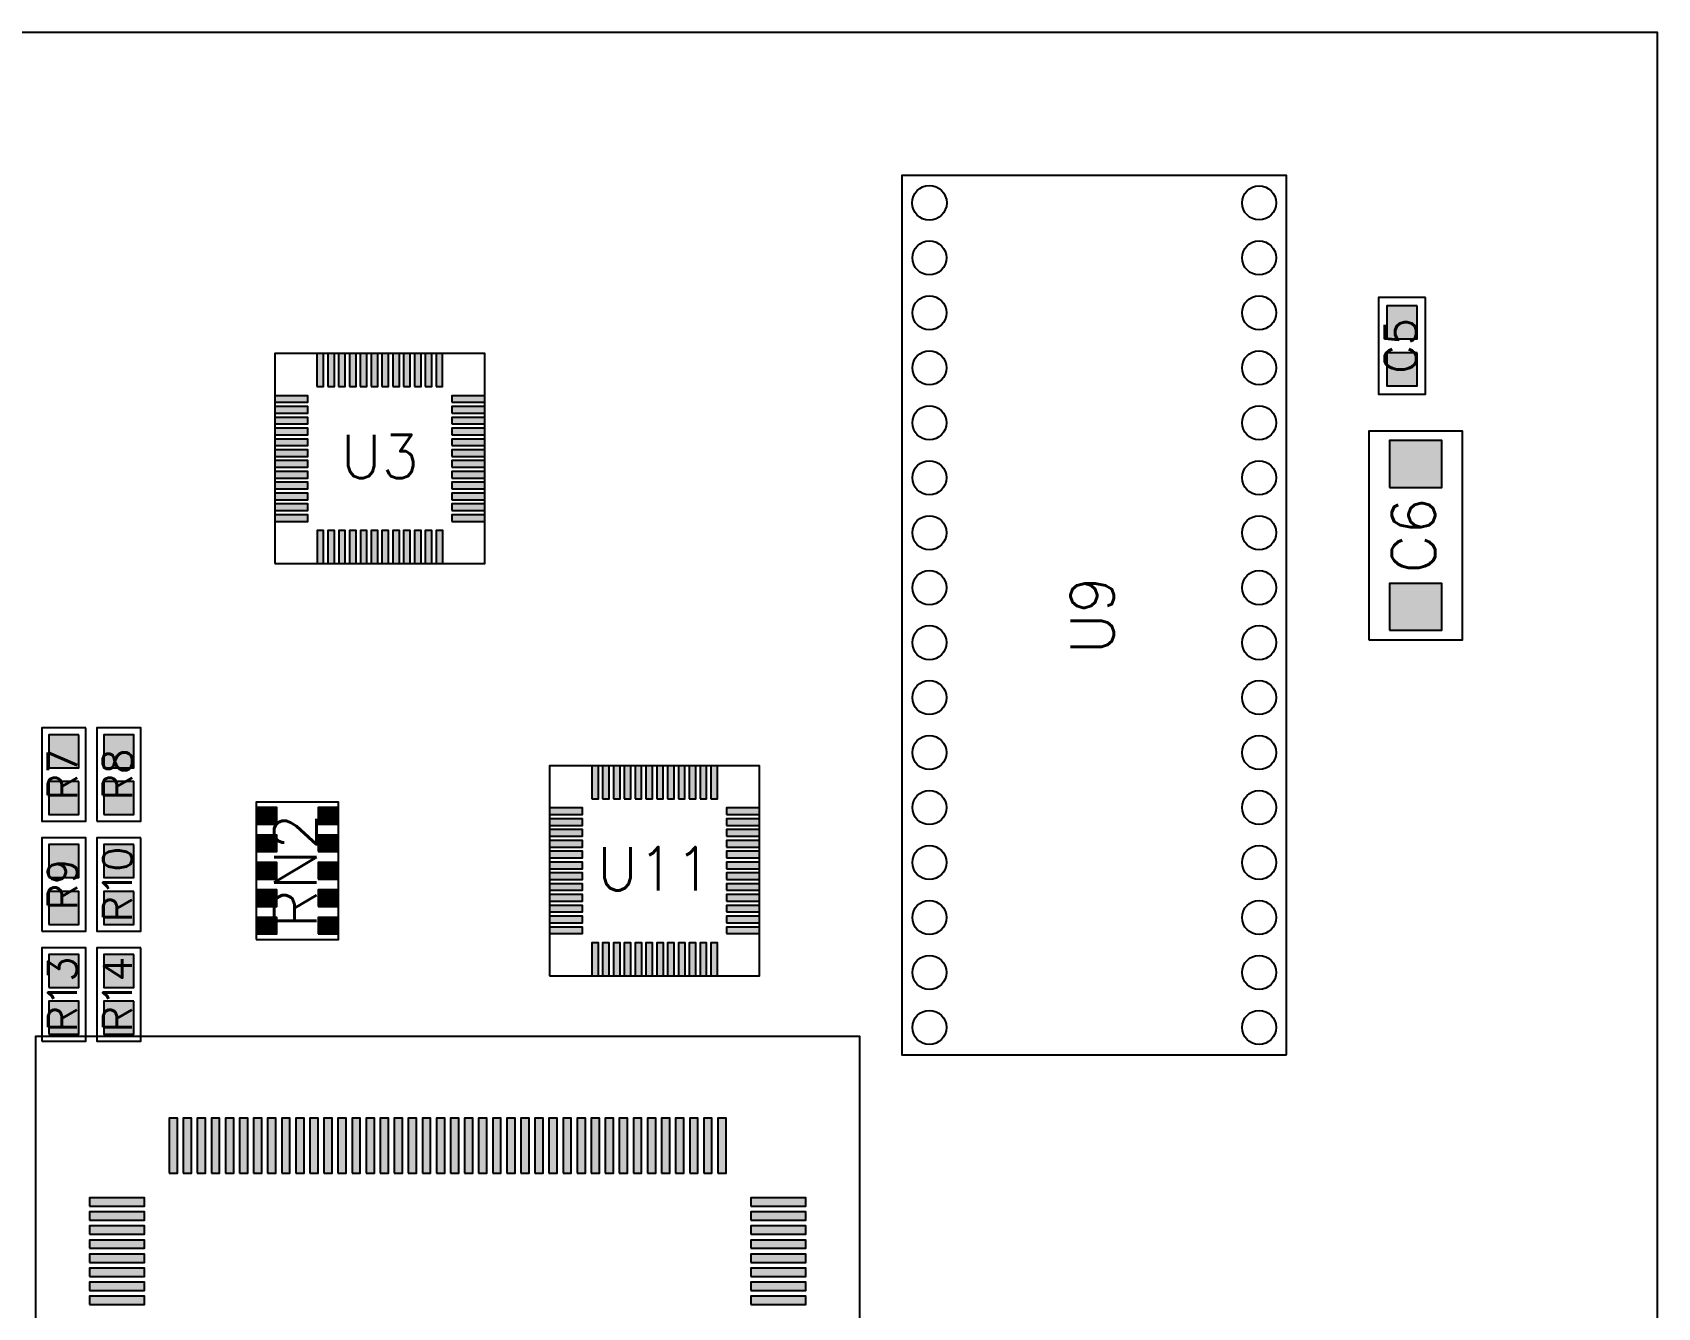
# Model space of a CAD drawing. Header units: millimetres. Extents: x 0 to 245, y 0 to 220.
# Drawn here: x 170 to 245.1, y 160.8 to 219.7 of the extents above; entities that cross this region are included whole.
import ezdxf

# ---------------------------------------------------------------- set-up
doc = ezdxf.new("R2010")
doc.units = ezdxf.units.MM
for name, color, linetype in [('Board', 255, 'Continuous'), ('PcbOutLine', 255, 'Continuous'), ('T_SMDOutline_InBom', 5, 'Continuous'), ('T_SMDText_InBom', 8, 'Continuous'), ('T_THTOutline_InBom', 22, 'Continuous'), ('T_THTText_InBom', 22, 'Continuous'), ('Top-InBomParts-SMD-0', 10, 'Continuous'), ('Top-InBomParts-THT-0', 22, 'Continuous'), ('Top-InBomParts-THT-all', 22, 'Continuous'), ('Top-InBomSMDPins-all', 5, 'Continuous'), ('Top-InBomSMDPinsPad-all', 5, 'Continuous')]:
    doc.layers.add(name, color=color, linetype=linetype)
doc.styles.get("Standard").update_dxf_attribs({"font": 'txt', "bigfont": 'gbcbig.shx'})

msp = doc.modelspace()

# ---------------------------------------------------------------- hatches: boundary and pattern name
at = {"layer": 'Top-InBomSMDPinsPad-all'}
for points in [[(233.9975, 207.0732), (232.6005, 207.0732), (232.6005, 205.5492), (233.9975, 205.5492), (233.9975, 207.0732)], [(183.1495, 203.3521), (183.4543, 203.3521), (183.4543, 204.8761), (183.1495, 204.8761), (183.1495, 203.3521)], [(183.6499, 203.3521), (183.9547, 203.3521), (183.9547, 204.8761), (183.6499, 204.8761), (183.6499, 203.3521)], [(184.1503, 203.3521), (184.4551, 203.3521), (184.4551, 204.8761), (184.1503, 204.8761), (184.1503, 203.3521)], [(184.6506, 203.3521), (184.9554, 203.3521), (184.9554, 204.8761), (184.6506, 204.8761), (184.6506, 203.3521)], [(185.151, 203.3521), (185.4558, 203.3521), (185.4558, 204.8761), (185.151, 204.8761), (185.151, 203.3521)], [(185.6514, 203.3521), (185.9562, 203.3521), (185.9562, 204.8761), (185.6514, 204.8761), (185.6514, 203.3521)], [(186.1513, 203.3521), (186.4561, 203.3521), (186.4561, 204.8761), (186.1513, 204.8761), (186.1513, 203.3521)], [(186.6516, 203.3521), (186.9564, 203.3521), (186.9564, 204.8761), (186.6516, 204.8761), (186.6516, 203.3521)], [(187.152, 203.3521), (187.4568, 203.3521), (187.4568, 204.8761), (187.152, 204.8761), (187.152, 203.3521)], [(187.6524, 203.3521), (187.9572, 203.3521), (187.9572, 204.8761), (187.6524, 204.8761), (187.6524, 203.3521)], [(188.1528, 203.3521), (188.4576, 203.3521), (188.4576, 204.8761), (188.1528, 204.8761), (188.1528, 203.3521)], [(188.6532, 203.3521), (188.958, 203.3521), (188.958, 204.8761), (188.6532, 204.8761), (188.6532, 203.3521)], [(233.9975, 204.9145), (232.6005, 204.9145), (232.6005, 203.3905), (233.9975, 203.3905), (233.9975, 204.9145)], [(181.2039, 202.6232), (182.7279, 202.6232), (182.7279, 202.928), (181.2039, 202.928), (181.2039, 202.6232)], [(189.3821, 202.6232), (190.9061, 202.6232), (190.9061, 202.928), (189.3821, 202.928), (189.3821, 202.6232)], [(181.2039, 202.1228), (182.7279, 202.1228), (182.7279, 202.4276), (181.2039, 202.4276), (181.2039, 202.1228)], [(189.3821, 202.1228), (190.9061, 202.1228), (190.9061, 202.4276), (189.3821, 202.4276), (189.3821, 202.1228)], [(181.2039, 201.6224), (182.7279, 201.6224), (182.7279, 201.9272), (181.2039, 201.9272), (181.2039, 201.6224)], [(181.2039, 201.122), (182.7279, 201.122), (182.7279, 201.4268), (181.2039, 201.4268), (181.2039, 201.122)], [(189.3821, 201.6224), (190.9061, 201.6224), (190.9061, 201.9272), (189.3821, 201.9272), (189.3821, 201.6224)], [(189.3821, 201.122), (190.9061, 201.122), (190.9061, 201.4268), (189.3821, 201.4268), (189.3821, 201.122)], [(181.2039, 200.6216), (182.7279, 200.6216), (182.7279, 200.9264), (181.2039, 200.9264), (181.2039, 200.6216)], [(189.3821, 200.6216), (190.9061, 200.6216), (190.9061, 200.9264), (189.3821, 200.9264), (189.3821, 200.6216)], [(232.7275, 198.6912), (235.1405, 198.6912), (235.1405, 200.8502), (232.7275, 200.8502), (232.7275, 198.6912)], [(181.2039, 200.1213), (182.7279, 200.1213), (182.7279, 200.4261), (181.2039, 200.4261), (181.2039, 200.1213)], [(181.2039, 199.6214), (182.7279, 199.6214), (182.7279, 199.9262), (181.2039, 199.9262), (181.2039, 199.6214)], [(189.3821, 200.1213), (190.9061, 200.1213), (190.9061, 200.4261), (189.3821, 200.4261), (189.3821, 200.1213)], [(189.3821, 199.6214), (190.9061, 199.6214), (190.9061, 199.9262), (189.3821, 199.9262), (189.3821, 199.6214)], [(181.2039, 199.121), (182.7279, 199.121), (182.7279, 199.4258), (181.2039, 199.4258), (181.2039, 199.121)], [(189.3821, 199.121), (190.9061, 199.121), (190.9061, 199.4258), (189.3821, 199.4258), (189.3821, 199.121)], [(181.2039, 198.6206), (182.7279, 198.6206), (182.7279, 198.9254), (181.2039, 198.9254), (181.2039, 198.6206)], [(181.2039, 198.1203), (182.7279, 198.1203), (182.7279, 198.4251), (181.2039, 198.4251), (181.2039, 198.1203)], [(189.3821, 198.6206), (190.9061, 198.6206), (190.9061, 198.9254), (189.3821, 198.9254), (189.3821, 198.6206)], [(189.3821, 198.1203), (190.9061, 198.1203), (190.9061, 198.4251), (189.3821, 198.4251), (189.3821, 198.1203)], [(181.2039, 197.6199), (182.7279, 197.6199), (182.7279, 197.9247), (181.2039, 197.9247), (181.2039, 197.6199)], [(189.3821, 197.6199), (190.9061, 197.6199), (190.9061, 197.9247), (189.3821, 197.9247), (189.3821, 197.6199)], [(181.2039, 197.1195), (182.7279, 197.1195), (182.7279, 197.4243), (181.2039, 197.4243), (181.2039, 197.1195)], [(189.3821, 197.1195), (190.9061, 197.1195), (190.9061, 197.4243), (189.3821, 197.4243), (189.3821, 197.1195)], [(183.152, 195.1739), (183.4568, 195.1739), (183.4568, 196.6979), (183.152, 196.6979), (183.152, 195.1739)], [(183.6524, 195.1739), (183.9572, 195.1739), (183.9572, 196.6979), (183.6524, 196.6979), (183.6524, 195.1739)], [(184.1528, 195.1739), (184.4576, 195.1739), (184.4576, 196.6979), (184.1528, 196.6979), (184.1528, 195.1739)], [(184.6532, 195.1739), (184.958, 195.1739), (184.958, 196.6979), (184.6532, 196.6979), (184.6532, 195.1739)], [(185.1536, 195.1739), (185.4584, 195.1739), (185.4584, 196.6979), (185.1536, 196.6979), (185.1536, 195.1739)], [(185.6539, 195.1739), (185.9587, 195.1739), (185.9587, 196.6979), (185.6539, 196.6979), (185.6539, 195.1739)], [(186.1538, 195.1739), (186.4586, 195.1739), (186.4586, 196.6979), (186.1538, 196.6979), (186.1538, 195.1739)], [(186.6542, 195.1739), (186.959, 195.1739), (186.959, 196.6979), (186.6542, 196.6979), (186.6542, 195.1739)], [(187.1546, 195.1739), (187.4594, 195.1739), (187.4594, 196.6979), (187.1546, 196.6979), (187.1546, 195.1739)], [(187.6549, 195.1739), (187.9597, 195.1739), (187.9597, 196.6979), (187.6549, 196.6979), (187.6549, 195.1739)], [(188.1553, 195.1739), (188.4601, 195.1739), (188.4601, 196.6979), (188.1553, 196.6979), (188.1553, 195.1739)], [(188.6557, 195.1739), (188.9605, 195.1739), (188.9605, 196.6979), (188.6557, 196.6979), (188.6557, 195.1739)], [(232.7275, 192.0875), (235.1405, 192.0875), (235.1405, 194.2465), (232.7275, 194.2465), (232.7275, 192.0875)], [(172.1485, 187.2612), (170.7515, 187.2612), (170.7515, 185.7372), (172.1485, 185.7372), (172.1485, 187.2612)], [(173.2915, 185.7372), (174.6885, 185.7372), (174.6885, 187.2612), (173.2915, 187.2612), (173.2915, 185.7372)], [(195.8495, 184.3021), (196.1543, 184.3021), (196.1543, 185.8261), (195.8495, 185.8261), (195.8495, 184.3021)], [(196.3499, 184.3021), (196.6547, 184.3021), (196.6547, 185.8261), (196.3499, 185.8261), (196.3499, 184.3021)], [(196.8503, 184.3021), (197.1551, 184.3021), (197.1551, 185.8261), (196.8503, 185.8261), (196.8503, 184.3021)], [(197.3506, 184.3021), (197.6554, 184.3021), (197.6554, 185.8261), (197.3506, 185.8261), (197.3506, 184.3021)], [(197.851, 184.3021), (198.1558, 184.3021), (198.1558, 185.8261), (197.851, 185.8261), (197.851, 184.3021)], [(198.3514, 184.3021), (198.6562, 184.3021), (198.6562, 185.8261), (198.3514, 185.8261), (198.3514, 184.3021)], [(198.8513, 184.3021), (199.1561, 184.3021), (199.1561, 185.8261), (198.8513, 185.8261), (198.8513, 184.3021)], [(199.3516, 184.3021), (199.6564, 184.3021), (199.6564, 185.8261), (199.3516, 185.8261), (199.3516, 184.3021)], [(199.852, 184.3021), (200.1568, 184.3021), (200.1568, 185.8261), (199.852, 185.8261), (199.852, 184.3021)], [(200.3524, 184.3021), (200.6572, 184.3021), (200.6572, 185.8261), (200.3524, 185.8261), (200.3524, 184.3021)], [(200.8528, 184.3021), (201.1576, 184.3021), (201.1576, 185.8261), (200.8528, 185.8261), (200.8528, 184.3021)], [(201.3532, 184.3021), (201.658, 184.3021), (201.658, 185.8261), (201.3532, 185.8261), (201.3532, 184.3021)], [(172.1485, 185.1025), (170.7515, 185.1025), (170.7515, 183.5785), (172.1485, 183.5785), (172.1485, 185.1025)], [(173.2915, 183.5785), (174.6885, 183.5785), (174.6885, 185.1025), (173.2915, 185.1025), (173.2915, 183.5785)], [(180.4038, 183.1337), (181.2928, 183.1337), (181.2928, 183.8957), (180.4038, 183.8957), (180.4038, 183.1337)], [(183.1972, 183.1337), (184.0862, 183.1337), (184.0862, 183.8957), (183.1972, 183.8957), (183.1972, 183.1337)], [(193.9039, 183.5732), (195.4279, 183.5732), (195.4279, 183.878), (193.9039, 183.878), (193.9039, 183.5732)], [(193.9039, 183.0728), (195.4279, 183.0728), (195.4279, 183.3776), (193.9039, 183.3776), (193.9039, 183.0728)], [(202.0821, 183.5732), (203.6061, 183.5732), (203.6061, 183.878), (202.0821, 183.878), (202.0821, 183.5732)], [(202.0821, 183.0728), (203.6061, 183.0728), (203.6061, 183.3776), (202.0821, 183.3776), (202.0821, 183.0728)], [(180.4038, 181.8637), (181.2928, 181.8637), (181.2928, 182.6257), (180.4038, 182.6257), (180.4038, 181.8637)], [(183.1972, 181.8637), (184.0862, 181.8637), (184.0862, 182.6257), (183.1972, 182.6257), (183.1972, 181.8637)], [(193.9039, 182.5724), (195.4279, 182.5724), (195.4279, 182.8772), (193.9039, 182.8772), (193.9039, 182.5724)], [(202.0821, 182.5724), (203.6061, 182.5724), (203.6061, 182.8772), (202.0821, 182.8772), (202.0821, 182.5724)], [(170.7515, 180.6572), (172.1485, 180.6572), (172.1485, 182.1812), (170.7515, 182.1812), (170.7515, 180.6572)], [(174.6885, 182.1812), (173.2915, 182.1812), (173.2915, 180.6572), (174.6885, 180.6572), (174.6885, 182.1812)], [(193.9039, 182.072), (195.4279, 182.072), (195.4279, 182.3768), (193.9039, 182.3768), (193.9039, 182.072)], [(193.9039, 181.5716), (195.4279, 181.5716), (195.4279, 181.8764), (193.9039, 181.8764), (193.9039, 181.5716)], [(202.0821, 182.072), (203.6061, 182.072), (203.6061, 182.3768), (202.0821, 182.3768), (202.0821, 182.072)], [(202.0821, 181.5716), (203.6061, 181.5716), (203.6061, 181.8764), (202.0821, 181.8764), (202.0821, 181.5716)], [(180.4038, 180.594), (181.2928, 180.594), (181.2928, 181.3557), (180.4038, 181.3557), (180.4038, 180.594)], [(183.1972, 180.594), (184.0862, 180.594), (184.0862, 181.3557), (183.1972, 181.3557), (183.1972, 180.594)], [(193.9039, 181.0713), (195.4279, 181.0713), (195.4279, 181.3761), (193.9039, 181.3761), (193.9039, 181.0713)], [(202.0821, 181.0713), (203.6061, 181.0713), (203.6061, 181.3761), (202.0821, 181.3761), (202.0821, 181.0713)], [(193.9039, 180.5714), (195.4279, 180.5714), (195.4279, 180.8762), (193.9039, 180.8762), (193.9039, 180.5714)], [(193.9039, 180.071), (195.4279, 180.071), (195.4279, 180.3758), (193.9039, 180.3758), (193.9039, 180.071)], [(202.0821, 180.5714), (203.6061, 180.5714), (203.6061, 180.8762), (202.0821, 180.8762), (202.0821, 180.5714)], [(202.0821, 180.071), (203.6061, 180.071), (203.6061, 180.3758), (202.0821, 180.3758), (202.0821, 180.071)], [(170.7515, 178.4985), (172.1485, 178.4985), (172.1485, 180.0225), (170.7515, 180.0225), (170.7515, 178.4985)], [(174.6885, 180.0225), (173.2915, 180.0225), (173.2915, 178.4985), (174.6885, 178.4985), (174.6885, 180.0225)], [(180.4038, 179.3243), (181.2928, 179.3243), (181.2928, 180.0863), (180.4038, 180.0863), (180.4038, 179.3243)], [(183.1972, 179.3243), (184.0862, 179.3243), (184.0862, 180.0863), (183.1972, 180.0863), (183.1972, 179.3243)], [(193.9039, 179.5706), (195.4279, 179.5706), (195.4279, 179.8754), (193.9039, 179.8754), (193.9039, 179.5706)], [(202.0821, 179.5706), (203.6061, 179.5706), (203.6061, 179.8754), (202.0821, 179.8754), (202.0821, 179.5706)], [(180.4038, 178.0543), (181.2928, 178.0543), (181.2928, 178.8163), (180.4038, 178.8163), (180.4038, 178.0543)], [(183.1972, 178.0543), (184.0862, 178.0543), (184.0862, 178.8163), (183.1972, 178.8163), (183.1972, 178.0543)], [(193.9039, 179.0703), (195.4279, 179.0703), (195.4279, 179.3751), (193.9039, 179.3751), (193.9039, 179.0703)], [(193.9039, 178.5699), (195.4279, 178.5699), (195.4279, 178.8747), (193.9039, 178.8747), (193.9039, 178.5699)], [(202.0821, 179.0703), (203.6061, 179.0703), (203.6061, 179.3751), (202.0821, 179.3751), (202.0821, 179.0703)], [(202.0821, 178.5699), (203.6061, 178.5699), (203.6061, 178.8747), (202.0821, 178.8747), (202.0821, 178.5699)], [(193.9039, 178.0695), (195.4279, 178.0695), (195.4279, 178.3743), (193.9039, 178.3743), (193.9039, 178.0695)], [(202.0821, 178.0695), (203.6061, 178.0695), (203.6061, 178.3743), (202.0821, 178.3743), (202.0821, 178.0695)], [(195.852, 176.1239), (196.1568, 176.1239), (196.1568, 177.6479), (195.852, 177.6479), (195.852, 176.1239)], [(196.3524, 176.1239), (196.6572, 176.1239), (196.6572, 177.6479), (196.3524, 177.6479), (196.3524, 176.1239)], [(196.8528, 176.1239), (197.1576, 176.1239), (197.1576, 177.6479), (196.8528, 177.6479), (196.8528, 176.1239)], [(197.3532, 176.1239), (197.658, 176.1239), (197.658, 177.6479), (197.3532, 177.6479), (197.3532, 176.1239)], [(197.8536, 176.1239), (198.1584, 176.1239), (198.1584, 177.6479), (197.8536, 177.6479), (197.8536, 176.1239)], [(198.3539, 176.1239), (198.6587, 176.1239), (198.6587, 177.6479), (198.3539, 177.6479), (198.3539, 176.1239)], [(198.8538, 176.1239), (199.1586, 176.1239), (199.1586, 177.6479), (198.8538, 177.6479), (198.8538, 176.1239)], [(199.3542, 176.1239), (199.659, 176.1239), (199.659, 177.6479), (199.3542, 177.6479), (199.3542, 176.1239)], [(199.8546, 176.1239), (200.1594, 176.1239), (200.1594, 177.6479), (199.8546, 177.6479), (199.8546, 176.1239)], [(200.3549, 176.1239), (200.6597, 176.1239), (200.6597, 177.6479), (200.3549, 177.6479), (200.3549, 176.1239)], [(200.8553, 176.1239), (201.1601, 176.1239), (201.1601, 177.6479), (200.8553, 177.6479), (200.8553, 176.1239)], [(201.3557, 176.1239), (201.6605, 176.1239), (201.6605, 177.6479), (201.3557, 177.6479), (201.3557, 176.1239)], [(170.7515, 175.5772), (172.1485, 175.5772), (172.1485, 177.1012), (170.7515, 177.1012), (170.7515, 175.5772)], [(174.6885, 177.1012), (173.2915, 177.1012), (173.2915, 175.5772), (174.6885, 175.5772), (174.6885, 177.1012)], [(170.7515, 173.4185), (172.1485, 173.4185), (172.1485, 174.9425), (170.7515, 174.9425), (170.7515, 173.4185)], [(174.6885, 174.9425), (173.2915, 174.9425), (173.2915, 173.4185), (174.6885, 173.4185), (174.6885, 174.9425)], [(176.3169, 167.0022), (176.6979, 167.0022), (176.6979, 169.5422), (176.3169, 169.5422), (176.3169, 167.0022)], [(176.9671, 167.0022), (177.3481, 167.0022), (177.3481, 169.5422), (176.9671, 169.5422), (176.9671, 167.0022)], [(177.6174, 167.0022), (177.9984, 167.0022), (177.9984, 169.5422), (177.6174, 169.5422), (177.6174, 167.0022)], [(178.2676, 167.0022), (178.6486, 167.0022), (178.6486, 169.5422), (178.2676, 169.5422), (178.2676, 167.0022)], [(178.9179, 167.0022), (179.2989, 167.0022), (179.2989, 169.5422), (178.9179, 169.5422), (178.9179, 167.0022)], [(179.5681, 167.0022), (179.9491, 167.0022), (179.9491, 169.5422), (179.5681, 169.5422), (179.5681, 167.0022)], [(180.2183, 167.0022), (180.5993, 167.0022), (180.5993, 169.5422), (180.2183, 169.5422), (180.2183, 167.0022)], [(180.8686, 167.0022), (181.2496, 167.0022), (181.2496, 169.5422), (180.8686, 169.5422), (180.8686, 167.0022)], [(181.5188, 167.0022), (181.8998, 167.0022), (181.8998, 169.5422), (181.5188, 169.5422), (181.5188, 167.0022)], [(182.1691, 167.0022), (182.5501, 167.0022), (182.5501, 169.5422), (182.1691, 169.5422), (182.1691, 167.0022)], [(182.8193, 167.0022), (183.2003, 167.0022), (183.2003, 169.5422), (182.8193, 169.5422), (182.8193, 167.0022)], [(183.4695, 167.0022), (183.8505, 167.0022), (183.8505, 169.5422), (183.4695, 169.5422), (183.4695, 167.0022)], [(184.1198, 167.0022), (184.5008, 167.0022), (184.5008, 169.5422), (184.1198, 169.5422), (184.1198, 167.0022)], [(184.77, 167.0022), (185.151, 167.0022), (185.151, 169.5422), (184.77, 169.5422), (184.77, 167.0022)], [(185.4203, 167.0022), (185.8013, 167.0022), (185.8013, 169.5422), (185.4203, 169.5422), (185.4203, 167.0022)], [(186.0705, 167.0022), (186.4515, 167.0022), (186.4515, 169.5422), (186.0705, 169.5422), (186.0705, 167.0022)], [(186.7207, 167.0022), (187.1017, 167.0022), (187.1017, 169.5422), (186.7207, 169.5422), (186.7207, 167.0022)], [(187.371, 167.0022), (187.752, 167.0022), (187.752, 169.5422), (187.371, 169.5422), (187.371, 167.0022)], [(188.0212, 167.0022), (188.4022, 167.0022), (188.4022, 169.5422), (188.0212, 169.5422), (188.0212, 167.0022)], [(188.6715, 167.0022), (189.0525, 167.0022), (189.0525, 169.5422), (188.6715, 169.5422), (188.6715, 167.0022)], [(189.3212, 167.0022), (189.7022, 167.0022), (189.7022, 169.5422), (189.3212, 169.5422), (189.3212, 167.0022)], [(189.9714, 167.0022), (190.3524, 167.0022), (190.3524, 169.5422), (189.9714, 169.5422), (189.9714, 167.0022)], [(190.6217, 167.0022), (191.0027, 167.0022), (191.0027, 169.5422), (190.6217, 169.5422), (190.6217, 167.0022)], [(191.2719, 167.0022), (191.6529, 167.0022), (191.6529, 169.5422), (191.2719, 169.5422), (191.2719, 167.0022)], [(191.9221, 167.0022), (192.3031, 167.0022), (192.3031, 169.5422), (191.9221, 169.5422), (191.9221, 167.0022)], [(192.5724, 167.0022), (192.9534, 167.0022), (192.9534, 169.5422), (192.5724, 169.5422), (192.5724, 167.0022)], [(193.2226, 167.0022), (193.6036, 167.0022), (193.6036, 169.5422), (193.2226, 169.5422), (193.2226, 167.0022)], [(193.8729, 167.0022), (194.2539, 167.0022), (194.2539, 169.5422), (193.8729, 169.5422), (193.8729, 167.0022)], [(194.5231, 167.0022), (194.9041, 167.0022), (194.9041, 169.5422), (194.5231, 169.5422), (194.5231, 167.0022)], [(195.1733, 167.0022), (195.5543, 167.0022), (195.5543, 169.5422), (195.1733, 169.5422), (195.1733, 167.0022)], [(195.8236, 167.0022), (196.2046, 167.0022), (196.2046, 169.5422), (195.8236, 169.5422), (195.8236, 167.0022)], [(196.4738, 167.0022), (196.8548, 167.0022), (196.8548, 169.5422), (196.4738, 169.5422), (196.4738, 167.0022)], [(197.1241, 167.0022), (197.5051, 167.0022), (197.5051, 169.5422), (197.1241, 169.5422), (197.1241, 167.0022)], [(197.7743, 167.0022), (198.1553, 167.0022), (198.1553, 169.5422), (197.7743, 169.5422), (197.7743, 167.0022)], [(198.4245, 167.0022), (198.8055, 167.0022), (198.8055, 169.5422), (198.4245, 169.5422), (198.4245, 167.0022)], [(199.0748, 167.0022), (199.4558, 167.0022), (199.4558, 169.5422), (199.0748, 169.5422), (199.0748, 167.0022)], [(199.725, 167.0022), (200.106, 167.0022), (200.106, 169.5422), (199.725, 169.5422), (199.725, 167.0022)], [(200.3753, 167.0022), (200.7563, 167.0022), (200.7563, 169.5422), (200.3753, 169.5422), (200.3753, 167.0022)], [(201.0255, 167.0022), (201.4065, 167.0022), (201.4065, 169.5422), (201.0255, 169.5422), (201.0255, 167.0022)], [(201.6757, 167.0022), (202.0567, 167.0022), (202.0567, 169.5422), (201.6757, 169.5422), (201.6757, 167.0022)], [(172.6364, 165.4807), (175.1764, 165.4807), (175.1764, 165.8617), (172.6364, 165.8617), (172.6364, 165.4807)], [(203.1972, 165.4807), (205.7372, 165.4807), (205.7372, 165.8617), (203.1972, 165.8617), (203.1972, 165.4807)], [(172.6364, 164.8305), (175.1764, 164.8305), (175.1764, 165.2115), (172.6364, 165.2115), (172.6364, 164.8305)], [(172.6364, 164.1803), (175.1764, 164.1803), (175.1764, 164.5613), (172.6364, 164.5613), (172.6364, 164.1803)], [(203.1972, 164.8305), (205.7372, 164.8305), (205.7372, 165.2115), (203.1972, 165.2115), (203.1972, 164.8305)], [(203.1972, 164.1803), (205.7372, 164.1803), (205.7372, 164.5613), (203.1972, 164.5613), (203.1972, 164.1803)], [(172.6364, 163.53), (175.1764, 163.53), (175.1764, 163.911), (172.6364, 163.911), (172.6364, 163.53)], [(203.1972, 163.53), (205.7372, 163.53), (205.7372, 163.911), (203.1972, 163.911), (203.1972, 163.53)], [(172.6364, 162.8798), (175.1764, 162.8798), (175.1764, 163.2608), (172.6364, 163.2608), (172.6364, 162.8798)], [(203.1972, 162.8798), (205.7372, 162.8798), (205.7372, 163.2608), (203.1972, 163.2608), (203.1972, 162.8798)], [(172.6364, 162.2295), (175.1764, 162.2295), (175.1764, 162.6105), (172.6364, 162.6105), (172.6364, 162.2295)], [(203.1972, 162.2295), (205.7372, 162.2295), (205.7372, 162.6105), (203.1972, 162.6105), (203.1972, 162.2295)], [(172.6364, 161.5793), (175.1764, 161.5793), (175.1764, 161.9603), (172.6364, 161.9603), (172.6364, 161.5793)], [(203.1972, 161.5793), (205.7372, 161.5793), (205.7372, 161.9603), (203.1972, 161.9603), (203.1972, 161.5793)], [(172.6364, 160.9291), (175.1764, 160.9291), (175.1764, 161.3101), (172.6364, 161.3101), (172.6364, 160.9291)], [(203.1972, 160.9291), (205.7372, 160.9291), (205.7372, 161.3101), (203.1972, 161.3101), (203.1972, 160.9291)]]:
    msp.add_hatch(color=256, dxfattribs=at).paths.add_polyline_path(points, flags=0)

# ---------------------------------------------------------------- linework, layer by layer
at = {"layer": 'Board'}
msp.add_lwpolyline([(0, 0), (245.11, 0), (245.11, 219.71), (0, 219.71), (0, 0)], dxfattribs=at)
at = {"layer": 'PcbOutLine', "const_width": 0.000762}
for points in [[(0, 219.7095), (245.1095, 219.7095)], [(245.1095, 219.7095), (245.1095, 0)]]:
    msp.add_lwpolyline(points, dxfattribs=at)
at = {"layer": 'PcbOutLine', "const_width": 0.000381}
msp.add_lwpolyline([(245.1093, 219.7095, 1), (245.1097, 219.7095, 1)], format="xyb", close=True, dxfattribs=at)
msp.add_lwpolyline([(245.1093, 219.7095, 1), (245.1097, 219.7095, 1)], format="xyb", close=True, dxfattribs=at)
at = {"layer": 'T_SMDOutline_InBom'}
for points in [[(234.3912, 207.4669), (232.2068, 207.4669), (232.2068, 202.9968), (234.3912, 202.9968), (234.3912, 207.4669)], [(181.2036, 195.1736), (190.9061, 195.1736), (190.9061, 204.8761), (181.2036, 204.8761), (181.2036, 195.1736)], [(231.775, 191.643), (236.093, 191.643), (236.093, 201.2947), (231.775, 201.2947), (231.775, 191.643)], [(172.466, 187.5787), (170.434, 187.5787), (170.434, 183.261), (172.466, 183.261), (172.466, 187.5787)], [(172.974, 183.261), (175.006, 183.261), (175.006, 187.5787), (172.974, 187.5787), (172.974, 183.261)], [(193.9036, 176.1236), (203.6061, 176.1236), (203.6061, 185.8261), (193.9036, 185.8261), (193.9036, 176.1236)], [(180.34, 177.8), (184.1497, 177.8), (184.1497, 184.1497), (180.34, 184.1497), (180.34, 177.8)], [(170.434, 178.181), (172.466, 178.181), (172.466, 182.4987), (170.434, 182.4987), (170.434, 178.181)], [(175.006, 182.4987), (172.974, 182.4987), (172.974, 178.181), (175.006, 178.181), (175.006, 182.4987)], [(170.434, 173.101), (172.466, 173.101), (172.466, 177.4187), (170.434, 177.4187), (170.434, 173.101)], [(175.006, 177.4187), (172.974, 177.4187), (172.974, 173.101), (175.006, 173.101), (175.006, 177.4187)], [(170.1368, 132.6718), (208.2366, 132.6718), (208.2366, 173.3116), (170.1368, 173.3116), (170.1368, 132.6718)]]:
    msp.add_lwpolyline(points, dxfattribs=at)
at = {"layer": 'T_THTOutline_InBom'}
msp.add_lwpolyline([(227.9647, 172.466), (227.9647, 213.106), (210.185, 213.106), (210.185, 172.466), (227.9647, 172.466)], dxfattribs=at)
at = {"layer": 'Top-InBomParts-SMD-0'}
for points in [[(234.3912, 207.4669), (232.2068, 207.4669), (232.2068, 202.9965), (234.3912, 202.9965), (234.3912, 207.4669)], [(181.2036, 195.1736), (190.9064, 195.1736), (190.9064, 204.8764), (181.2036, 204.8764), (181.2036, 195.1736)], [(231.775, 191.643), (236.093, 191.643), (236.093, 201.295), (231.775, 201.295), (231.775, 191.643)], [(172.466, 187.5787), (170.434, 187.5787), (170.434, 183.2607), (172.466, 183.2607), (172.466, 187.5787)], [(172.974, 183.261), (175.006, 183.261), (175.006, 187.579), (172.974, 187.579), (172.974, 183.261)], [(193.9036, 176.1236), (203.6064, 176.1236), (203.6064, 185.8264), (193.9036, 185.8264), (193.9036, 176.1236)], [(180.34, 177.8), (184.15, 177.8), (184.15, 184.15), (180.34, 184.15), (180.34, 177.8)], [(170.434, 178.181), (172.466, 178.181), (172.466, 182.499), (170.434, 182.499), (170.434, 178.181)], [(175.006, 182.4987), (172.974, 182.4987), (172.974, 178.1807), (175.006, 178.1807), (175.006, 182.4987)], [(170.434, 173.101), (172.466, 173.101), (172.466, 177.419), (170.434, 177.419), (170.434, 173.101)], [(175.006, 177.4187), (172.974, 177.4187), (172.974, 173.1007), (175.006, 173.1007), (175.006, 177.4187)], [(170.1368, 132.6718), (208.2368, 132.6718), (208.2368, 173.3118), (170.1368, 173.3118), (170.1368, 132.6718)]]:
    msp.add_lwpolyline(points, dxfattribs=at)
at = {"layer": 'Top-InBomParts-THT-0'}
msp.add_lwpolyline([(227.9647, 172.466), (227.9647, 213.106), (210.1847, 213.106), (210.1847, 172.466), (227.9647, 172.466)], dxfattribs=at)
at = {"layer": 'Top-InBomParts-THT-all'}
for centre, radius in [((211.455, 211.836), 0.8001), ((226.6947, 211.836), 0.7874), ((211.455, 209.296), 0.7874), ((226.6947, 209.296), 0.7874), ((211.455, 206.756), 0.7874), ((226.6947, 206.756), 0.7874), ((211.4547, 204.216), 0.7874), ((226.6947, 204.216), 0.7874), ((211.4547, 201.676), 0.7874), ((226.6947, 201.676), 0.7874), ((211.4547, 199.136), 0.7874), ((226.6947, 199.136), 0.7874), ((211.4547, 196.596), 0.7874), ((226.6947, 196.596), 0.7874), ((211.4547, 194.056), 0.7874), ((226.6947, 194.056), 0.7874), ((211.4547, 191.5163), 0.7874), ((226.6947, 191.5163), 0.7874), ((211.4547, 188.9763), 0.7874), ((226.6947, 188.9763), 0.7874), ((211.4547, 186.4363), 0.7874), ((226.6947, 186.4363), 0.7874), ((211.4547, 183.8963), 0.7874), ((226.6947, 183.8963), 0.7874), ((211.4547, 181.3563), 0.7874), ((226.6947, 181.3563), 0.7874), ((211.4547, 178.8163), 0.7874), ((226.6945, 178.8163), 0.7874), ((211.4547, 176.2763), 0.7874), ((226.6945, 176.2763), 0.7874), ((211.4547, 173.7363), 0.7874), ((226.6945, 173.7363), 0.7874)]:
    msp.add_circle(centre, radius, dxfattribs=at)
at = {"layer": 'Top-InBomSMDPins-all'}
for points in [[(233.9975, 207.0732), (232.6005, 207.0732), (232.6005, 205.5492), (233.9975, 205.5492), (233.9975, 207.0732)], [(183.1495, 203.3521), (183.4543, 203.3521), (183.4543, 204.8761), (183.1495, 204.8761), (183.1495, 203.3521)], [(183.6499, 203.3521), (183.9547, 203.3521), (183.9547, 204.8761), (183.6499, 204.8761), (183.6499, 203.3521)], [(184.1503, 203.3521), (184.4551, 203.3521), (184.4551, 204.8761), (184.1503, 204.8761), (184.1503, 203.3521)], [(184.6506, 203.3521), (184.9554, 203.3521), (184.9554, 204.8761), (184.6506, 204.8761), (184.6506, 203.3521)], [(185.151, 203.3521), (185.4558, 203.3521), (185.4558, 204.8761), (185.151, 204.8761), (185.151, 203.3521)], [(185.6514, 203.3521), (185.9562, 203.3521), (185.9562, 204.8761), (185.6514, 204.8761), (185.6514, 203.3521)], [(186.1513, 203.3521), (186.4561, 203.3521), (186.4561, 204.8761), (186.1513, 204.8761), (186.1513, 203.3521)], [(186.6516, 203.3521), (186.9564, 203.3521), (186.9564, 204.8761), (186.6516, 204.8761), (186.6516, 203.3521)], [(187.152, 203.3521), (187.4568, 203.3521), (187.4568, 204.8761), (187.152, 204.8761), (187.152, 203.3521)], [(187.6524, 203.3521), (187.9572, 203.3521), (187.9572, 204.8761), (187.6524, 204.8761), (187.6524, 203.3521)], [(188.1528, 203.3521), (188.4576, 203.3521), (188.4576, 204.8761), (188.1528, 204.8761), (188.1528, 203.3521)], [(188.6532, 203.3521), (188.958, 203.3521), (188.958, 204.8761), (188.6532, 204.8761), (188.6532, 203.3521)], [(233.9975, 204.9145), (232.6005, 204.9145), (232.6005, 203.3905), (233.9975, 203.3905), (233.9975, 204.9145)], [(181.2039, 202.6232), (182.7279, 202.6232), (182.7279, 202.928), (181.2039, 202.928), (181.2039, 202.6232)], [(189.3821, 202.6232), (190.9061, 202.6232), (190.9061, 202.928), (189.3821, 202.928), (189.3821, 202.6232)], [(181.2039, 202.1228), (182.7279, 202.1228), (182.7279, 202.4276), (181.2039, 202.4276), (181.2039, 202.1228)], [(189.3821, 202.1228), (190.9061, 202.1228), (190.9061, 202.4276), (189.3821, 202.4276), (189.3821, 202.1228)], [(181.2039, 201.6224), (182.7279, 201.6224), (182.7279, 201.9272), (181.2039, 201.9272), (181.2039, 201.6224)], [(181.2039, 201.122), (182.7279, 201.122), (182.7279, 201.4268), (181.2039, 201.4268), (181.2039, 201.122)], [(189.3821, 201.6224), (190.9061, 201.6224), (190.9061, 201.9272), (189.3821, 201.9272), (189.3821, 201.6224)], [(189.3821, 201.122), (190.9061, 201.122), (190.9061, 201.4268), (189.3821, 201.4268), (189.3821, 201.122)], [(181.2039, 200.6216), (182.7279, 200.6216), (182.7279, 200.9264), (181.2039, 200.9264), (181.2039, 200.6216)], [(189.3821, 200.6216), (190.9061, 200.6216), (190.9061, 200.9264), (189.3821, 200.9264), (189.3821, 200.6216)], [(232.7275, 198.6912), (235.1405, 198.6912), (235.1405, 200.8502), (232.7275, 200.8502), (232.7275, 198.6912)], [(181.2039, 200.1213), (182.7279, 200.1213), (182.7279, 200.4261), (181.2039, 200.4261), (181.2039, 200.1213)], [(181.2039, 199.6214), (182.7279, 199.6214), (182.7279, 199.9262), (181.2039, 199.9262), (181.2039, 199.6214)], [(189.3821, 200.1213), (190.9061, 200.1213), (190.9061, 200.4261), (189.3821, 200.4261), (189.3821, 200.1213)], [(189.3821, 199.6214), (190.9061, 199.6214), (190.9061, 199.9262), (189.3821, 199.9262), (189.3821, 199.6214)], [(181.2039, 199.121), (182.7279, 199.121), (182.7279, 199.4258), (181.2039, 199.4258), (181.2039, 199.121)], [(189.3821, 199.121), (190.9061, 199.121), (190.9061, 199.4258), (189.3821, 199.4258), (189.3821, 199.121)], [(181.2039, 198.6206), (182.7279, 198.6206), (182.7279, 198.9254), (181.2039, 198.9254), (181.2039, 198.6206)], [(181.2039, 198.1203), (182.7279, 198.1203), (182.7279, 198.4251), (181.2039, 198.4251), (181.2039, 198.1203)], [(189.3821, 198.6206), (190.9061, 198.6206), (190.9061, 198.9254), (189.3821, 198.9254), (189.3821, 198.6206)], [(189.3821, 198.1203), (190.9061, 198.1203), (190.9061, 198.4251), (189.3821, 198.4251), (189.3821, 198.1203)], [(181.2039, 197.6199), (182.7279, 197.6199), (182.7279, 197.9247), (181.2039, 197.9247), (181.2039, 197.6199)], [(189.3821, 197.6199), (190.9061, 197.6199), (190.9061, 197.9247), (189.3821, 197.9247), (189.3821, 197.6199)], [(181.2039, 197.1195), (182.7279, 197.1195), (182.7279, 197.4243), (181.2039, 197.4243), (181.2039, 197.1195)], [(189.3821, 197.1195), (190.9061, 197.1195), (190.9061, 197.4243), (189.3821, 197.4243), (189.3821, 197.1195)], [(183.152, 195.1739), (183.4568, 195.1739), (183.4568, 196.6979), (183.152, 196.6979), (183.152, 195.1739)], [(183.6524, 195.1739), (183.9572, 195.1739), (183.9572, 196.6979), (183.6524, 196.6979), (183.6524, 195.1739)], [(184.1528, 195.1739), (184.4576, 195.1739), (184.4576, 196.6979), (184.1528, 196.6979), (184.1528, 195.1739)], [(184.6532, 195.1739), (184.958, 195.1739), (184.958, 196.6979), (184.6532, 196.6979), (184.6532, 195.1739)], [(185.1536, 195.1739), (185.4584, 195.1739), (185.4584, 196.6979), (185.1536, 196.6979), (185.1536, 195.1739)], [(185.6539, 195.1739), (185.9587, 195.1739), (185.9587, 196.6979), (185.6539, 196.6979), (185.6539, 195.1739)], [(186.1538, 195.1739), (186.4586, 195.1739), (186.4586, 196.6979), (186.1538, 196.6979), (186.1538, 195.1739)], [(186.6542, 195.1739), (186.959, 195.1739), (186.959, 196.6979), (186.6542, 196.6979), (186.6542, 195.1739)], [(187.1546, 195.1739), (187.4594, 195.1739), (187.4594, 196.6979), (187.1546, 196.6979), (187.1546, 195.1739)], [(187.6549, 195.1739), (187.9597, 195.1739), (187.9597, 196.6979), (187.6549, 196.6979), (187.6549, 195.1739)], [(188.1553, 195.1739), (188.4601, 195.1739), (188.4601, 196.6979), (188.1553, 196.6979), (188.1553, 195.1739)], [(188.6557, 195.1739), (188.9605, 195.1739), (188.9605, 196.6979), (188.6557, 196.6979), (188.6557, 195.1739)], [(232.7275, 192.0875), (235.1405, 192.0875), (235.1405, 194.2465), (232.7275, 194.2465), (232.7275, 192.0875)], [(172.1485, 187.2612), (170.7515, 187.2612), (170.7515, 185.7372), (172.1485, 185.7372), (172.1485, 187.2612)], [(173.2915, 185.7372), (174.6885, 185.7372), (174.6885, 187.2612), (173.2915, 187.2612), (173.2915, 185.7372)], [(195.8495, 184.3021), (196.1543, 184.3021), (196.1543, 185.8261), (195.8495, 185.8261), (195.8495, 184.3021)], [(196.3499, 184.3021), (196.6547, 184.3021), (196.6547, 185.8261), (196.3499, 185.8261), (196.3499, 184.3021)], [(196.8503, 184.3021), (197.1551, 184.3021), (197.1551, 185.8261), (196.8503, 185.8261), (196.8503, 184.3021)], [(197.3506, 184.3021), (197.6554, 184.3021), (197.6554, 185.8261), (197.3506, 185.8261), (197.3506, 184.3021)], [(197.851, 184.3021), (198.1558, 184.3021), (198.1558, 185.8261), (197.851, 185.8261), (197.851, 184.3021)], [(198.3514, 184.3021), (198.6562, 184.3021), (198.6562, 185.8261), (198.3514, 185.8261), (198.3514, 184.3021)], [(198.8513, 184.3021), (199.1561, 184.3021), (199.1561, 185.8261), (198.8513, 185.8261), (198.8513, 184.3021)], [(199.3516, 184.3021), (199.6564, 184.3021), (199.6564, 185.8261), (199.3516, 185.8261), (199.3516, 184.3021)], [(199.852, 184.3021), (200.1568, 184.3021), (200.1568, 185.8261), (199.852, 185.8261), (199.852, 184.3021)], [(200.3524, 184.3021), (200.6572, 184.3021), (200.6572, 185.8261), (200.3524, 185.8261), (200.3524, 184.3021)], [(200.8528, 184.3021), (201.1576, 184.3021), (201.1576, 185.8261), (200.8528, 185.8261), (200.8528, 184.3021)], [(201.3532, 184.3021), (201.658, 184.3021), (201.658, 185.8261), (201.3532, 185.8261), (201.3532, 184.3021)], [(172.1485, 185.1025), (170.7515, 185.1025), (170.7515, 183.5785), (172.1485, 183.5785), (172.1485, 185.1025)], [(173.2915, 183.5785), (174.6885, 183.5785), (174.6885, 185.1025), (173.2915, 185.1025), (173.2915, 183.5785)], [(180.4038, 183.1337), (181.2928, 183.1337), (181.2928, 183.8957), (180.4038, 183.8957), (180.4038, 183.1337)], [(183.1972, 183.1337), (184.0862, 183.1337), (184.0862, 183.8957), (183.1972, 183.8957), (183.1972, 183.1337)], [(193.9039, 183.5732), (195.4279, 183.5732), (195.4279, 183.878), (193.9039, 183.878), (193.9039, 183.5732)], [(193.9039, 183.0728), (195.4279, 183.0728), (195.4279, 183.3776), (193.9039, 183.3776), (193.9039, 183.0728)], [(202.0821, 183.5732), (203.6061, 183.5732), (203.6061, 183.878), (202.0821, 183.878), (202.0821, 183.5732)], [(202.0821, 183.0728), (203.6061, 183.0728), (203.6061, 183.3776), (202.0821, 183.3776), (202.0821, 183.0728)], [(180.4038, 181.8637), (181.2928, 181.8637), (181.2928, 182.6257), (180.4038, 182.6257), (180.4038, 181.8637)], [(183.1972, 181.8637), (184.0862, 181.8637), (184.0862, 182.6257), (183.1972, 182.6257), (183.1972, 181.8637)], [(193.9039, 182.5724), (195.4279, 182.5724), (195.4279, 182.8772), (193.9039, 182.8772), (193.9039, 182.5724)], [(202.0821, 182.5724), (203.6061, 182.5724), (203.6061, 182.8772), (202.0821, 182.8772), (202.0821, 182.5724)], [(170.7515, 180.6572), (172.1485, 180.6572), (172.1485, 182.1812), (170.7515, 182.1812), (170.7515, 180.6572)], [(174.6885, 182.1812), (173.2915, 182.1812), (173.2915, 180.6572), (174.6885, 180.6572), (174.6885, 182.1812)], [(193.9039, 182.072), (195.4279, 182.072), (195.4279, 182.3768), (193.9039, 182.3768), (193.9039, 182.072)], [(193.9039, 181.5716), (195.4279, 181.5716), (195.4279, 181.8764), (193.9039, 181.8764), (193.9039, 181.5716)], [(202.0821, 182.072), (203.6061, 182.072), (203.6061, 182.3768), (202.0821, 182.3768), (202.0821, 182.072)], [(202.0821, 181.5716), (203.6061, 181.5716), (203.6061, 181.8764), (202.0821, 181.8764), (202.0821, 181.5716)], [(180.4038, 180.594), (181.2928, 180.594), (181.2928, 181.3557), (180.4038, 181.3557), (180.4038, 180.594)], [(183.1972, 180.594), (184.0862, 180.594), (184.0862, 181.3557), (183.1972, 181.3557), (183.1972, 180.594)], [(193.9039, 181.0713), (195.4279, 181.0713), (195.4279, 181.3761), (193.9039, 181.3761), (193.9039, 181.0713)], [(202.0821, 181.0713), (203.6061, 181.0713), (203.6061, 181.3761), (202.0821, 181.3761), (202.0821, 181.0713)], [(193.9039, 180.5714), (195.4279, 180.5714), (195.4279, 180.8762), (193.9039, 180.8762), (193.9039, 180.5714)], [(193.9039, 180.071), (195.4279, 180.071), (195.4279, 180.3758), (193.9039, 180.3758), (193.9039, 180.071)], [(202.0821, 180.5714), (203.6061, 180.5714), (203.6061, 180.8762), (202.0821, 180.8762), (202.0821, 180.5714)], [(202.0821, 180.071), (203.6061, 180.071), (203.6061, 180.3758), (202.0821, 180.3758), (202.0821, 180.071)], [(170.7515, 178.4985), (172.1485, 178.4985), (172.1485, 180.0225), (170.7515, 180.0225), (170.7515, 178.4985)], [(174.6885, 180.0225), (173.2915, 180.0225), (173.2915, 178.4985), (174.6885, 178.4985), (174.6885, 180.0225)], [(180.4038, 179.3243), (181.2928, 179.3243), (181.2928, 180.0863), (180.4038, 180.0863), (180.4038, 179.3243)], [(183.1972, 179.3243), (184.0862, 179.3243), (184.0862, 180.0863), (183.1972, 180.0863), (183.1972, 179.3243)], [(193.9039, 179.5706), (195.4279, 179.5706), (195.4279, 179.8754), (193.9039, 179.8754), (193.9039, 179.5706)], [(202.0821, 179.5706), (203.6061, 179.5706), (203.6061, 179.8754), (202.0821, 179.8754), (202.0821, 179.5706)], [(180.4038, 178.0543), (181.2928, 178.0543), (181.2928, 178.8163), (180.4038, 178.8163), (180.4038, 178.0543)], [(183.1972, 178.0543), (184.0862, 178.0543), (184.0862, 178.8163), (183.1972, 178.8163), (183.1972, 178.0543)], [(193.9039, 179.0703), (195.4279, 179.0703), (195.4279, 179.3751), (193.9039, 179.3751), (193.9039, 179.0703)], [(193.9039, 178.5699), (195.4279, 178.5699), (195.4279, 178.8747), (193.9039, 178.8747), (193.9039, 178.5699)], [(202.0821, 179.0703), (203.6061, 179.0703), (203.6061, 179.3751), (202.0821, 179.3751), (202.0821, 179.0703)], [(202.0821, 178.5699), (203.6061, 178.5699), (203.6061, 178.8747), (202.0821, 178.8747), (202.0821, 178.5699)], [(193.9039, 178.0695), (195.4279, 178.0695), (195.4279, 178.3743), (193.9039, 178.3743), (193.9039, 178.0695)], [(202.0821, 178.0695), (203.6061, 178.0695), (203.6061, 178.3743), (202.0821, 178.3743), (202.0821, 178.0695)], [(195.852, 176.1239), (196.1568, 176.1239), (196.1568, 177.6479), (195.852, 177.6479), (195.852, 176.1239)], [(196.3524, 176.1239), (196.6572, 176.1239), (196.6572, 177.6479), (196.3524, 177.6479), (196.3524, 176.1239)], [(196.8528, 176.1239), (197.1576, 176.1239), (197.1576, 177.6479), (196.8528, 177.6479), (196.8528, 176.1239)], [(197.3532, 176.1239), (197.658, 176.1239), (197.658, 177.6479), (197.3532, 177.6479), (197.3532, 176.1239)], [(197.8536, 176.1239), (198.1584, 176.1239), (198.1584, 177.6479), (197.8536, 177.6479), (197.8536, 176.1239)], [(198.3539, 176.1239), (198.6587, 176.1239), (198.6587, 177.6479), (198.3539, 177.6479), (198.3539, 176.1239)], [(198.8538, 176.1239), (199.1586, 176.1239), (199.1586, 177.6479), (198.8538, 177.6479), (198.8538, 176.1239)], [(199.3542, 176.1239), (199.659, 176.1239), (199.659, 177.6479), (199.3542, 177.6479), (199.3542, 176.1239)], [(199.8546, 176.1239), (200.1594, 176.1239), (200.1594, 177.6479), (199.8546, 177.6479), (199.8546, 176.1239)], [(200.3549, 176.1239), (200.6597, 176.1239), (200.6597, 177.6479), (200.3549, 177.6479), (200.3549, 176.1239)], [(200.8553, 176.1239), (201.1601, 176.1239), (201.1601, 177.6479), (200.8553, 177.6479), (200.8553, 176.1239)], [(201.3557, 176.1239), (201.6605, 176.1239), (201.6605, 177.6479), (201.3557, 177.6479), (201.3557, 176.1239)], [(170.7515, 175.5772), (172.1485, 175.5772), (172.1485, 177.1012), (170.7515, 177.1012), (170.7515, 175.5772)], [(174.6885, 177.1012), (173.2915, 177.1012), (173.2915, 175.5772), (174.6885, 175.5772), (174.6885, 177.1012)], [(170.7515, 173.4185), (172.1485, 173.4185), (172.1485, 174.9425), (170.7515, 174.9425), (170.7515, 173.4185)], [(174.6885, 174.9425), (173.2915, 174.9425), (173.2915, 173.4185), (174.6885, 173.4185), (174.6885, 174.9425)], [(176.3169, 167.0022), (176.6979, 167.0022), (176.6979, 169.5422), (176.3169, 169.5422), (176.3169, 167.0022)], [(176.9671, 167.0022), (177.3481, 167.0022), (177.3481, 169.5422), (176.9671, 169.5422), (176.9671, 167.0022)], [(177.6174, 167.0022), (177.9984, 167.0022), (177.9984, 169.5422), (177.6174, 169.5422), (177.6174, 167.0022)], [(178.2676, 167.0022), (178.6486, 167.0022), (178.6486, 169.5422), (178.2676, 169.5422), (178.2676, 167.0022)], [(178.9179, 167.0022), (179.2989, 167.0022), (179.2989, 169.5422), (178.9179, 169.5422), (178.9179, 167.0022)], [(179.5681, 167.0022), (179.9491, 167.0022), (179.9491, 169.5422), (179.5681, 169.5422), (179.5681, 167.0022)], [(180.2183, 167.0022), (180.5993, 167.0022), (180.5993, 169.5422), (180.2183, 169.5422), (180.2183, 167.0022)], [(180.8686, 167.0022), (181.2496, 167.0022), (181.2496, 169.5422), (180.8686, 169.5422), (180.8686, 167.0022)], [(181.5188, 167.0022), (181.8998, 167.0022), (181.8998, 169.5422), (181.5188, 169.5422), (181.5188, 167.0022)], [(182.1691, 167.0022), (182.5501, 167.0022), (182.5501, 169.5422), (182.1691, 169.5422), (182.1691, 167.0022)], [(182.8193, 167.0022), (183.2003, 167.0022), (183.2003, 169.5422), (182.8193, 169.5422), (182.8193, 167.0022)], [(183.4695, 167.0022), (183.8505, 167.0022), (183.8505, 169.5422), (183.4695, 169.5422), (183.4695, 167.0022)], [(184.1198, 167.0022), (184.5008, 167.0022), (184.5008, 169.5422), (184.1198, 169.5422), (184.1198, 167.0022)], [(184.77, 167.0022), (185.151, 167.0022), (185.151, 169.5422), (184.77, 169.5422), (184.77, 167.0022)], [(185.4203, 167.0022), (185.8013, 167.0022), (185.8013, 169.5422), (185.4203, 169.5422), (185.4203, 167.0022)], [(186.0705, 167.0022), (186.4515, 167.0022), (186.4515, 169.5422), (186.0705, 169.5422), (186.0705, 167.0022)], [(186.7207, 167.0022), (187.1017, 167.0022), (187.1017, 169.5422), (186.7207, 169.5422), (186.7207, 167.0022)], [(187.371, 167.0022), (187.752, 167.0022), (187.752, 169.5422), (187.371, 169.5422), (187.371, 167.0022)], [(188.0212, 167.0022), (188.4022, 167.0022), (188.4022, 169.5422), (188.0212, 169.5422), (188.0212, 167.0022)], [(188.6715, 167.0022), (189.0525, 167.0022), (189.0525, 169.5422), (188.6715, 169.5422), (188.6715, 167.0022)], [(189.3212, 167.0022), (189.7022, 167.0022), (189.7022, 169.5422), (189.3212, 169.5422), (189.3212, 167.0022)], [(189.9714, 167.0022), (190.3524, 167.0022), (190.3524, 169.5422), (189.9714, 169.5422), (189.9714, 167.0022)], [(190.6217, 167.0022), (191.0027, 167.0022), (191.0027, 169.5422), (190.6217, 169.5422), (190.6217, 167.0022)], [(191.2719, 167.0022), (191.6529, 167.0022), (191.6529, 169.5422), (191.2719, 169.5422), (191.2719, 167.0022)], [(191.9221, 167.0022), (192.3031, 167.0022), (192.3031, 169.5422), (191.9221, 169.5422), (191.9221, 167.0022)], [(192.5724, 167.0022), (192.9534, 167.0022), (192.9534, 169.5422), (192.5724, 169.5422), (192.5724, 167.0022)], [(193.2226, 167.0022), (193.6036, 167.0022), (193.6036, 169.5422), (193.2226, 169.5422), (193.2226, 167.0022)], [(193.8729, 167.0022), (194.2539, 167.0022), (194.2539, 169.5422), (193.8729, 169.5422), (193.8729, 167.0022)], [(194.5231, 167.0022), (194.9041, 167.0022), (194.9041, 169.5422), (194.5231, 169.5422), (194.5231, 167.0022)], [(195.1733, 167.0022), (195.5543, 167.0022), (195.5543, 169.5422), (195.1733, 169.5422), (195.1733, 167.0022)], [(195.8236, 167.0022), (196.2046, 167.0022), (196.2046, 169.5422), (195.8236, 169.5422), (195.8236, 167.0022)], [(196.4738, 167.0022), (196.8548, 167.0022), (196.8548, 169.5422), (196.4738, 169.5422), (196.4738, 167.0022)], [(197.1241, 167.0022), (197.5051, 167.0022), (197.5051, 169.5422), (197.1241, 169.5422), (197.1241, 167.0022)], [(197.7743, 167.0022), (198.1553, 167.0022), (198.1553, 169.5422), (197.7743, 169.5422), (197.7743, 167.0022)], [(198.4245, 167.0022), (198.8055, 167.0022), (198.8055, 169.5422), (198.4245, 169.5422), (198.4245, 167.0022)], [(199.0748, 167.0022), (199.4558, 167.0022), (199.4558, 169.5422), (199.0748, 169.5422), (199.0748, 167.0022)], [(199.725, 167.0022), (200.106, 167.0022), (200.106, 169.5422), (199.725, 169.5422), (199.725, 167.0022)], [(200.3753, 167.0022), (200.7563, 167.0022), (200.7563, 169.5422), (200.3753, 169.5422), (200.3753, 167.0022)], [(201.0255, 167.0022), (201.4065, 167.0022), (201.4065, 169.5422), (201.0255, 169.5422), (201.0255, 167.0022)], [(201.6757, 167.0022), (202.0567, 167.0022), (202.0567, 169.5422), (201.6757, 169.5422), (201.6757, 167.0022)], [(172.6364, 165.4807), (175.1764, 165.4807), (175.1764, 165.8617), (172.6364, 165.8617), (172.6364, 165.4807)], [(203.1972, 165.4807), (205.7372, 165.4807), (205.7372, 165.8617), (203.1972, 165.8617), (203.1972, 165.4807)], [(172.6364, 164.8305), (175.1764, 164.8305), (175.1764, 165.2115), (172.6364, 165.2115), (172.6364, 164.8305)], [(172.6364, 164.1803), (175.1764, 164.1803), (175.1764, 164.5613), (172.6364, 164.5613), (172.6364, 164.1803)], [(203.1972, 164.8305), (205.7372, 164.8305), (205.7372, 165.2115), (203.1972, 165.2115), (203.1972, 164.8305)], [(203.1972, 164.1803), (205.7372, 164.1803), (205.7372, 164.5613), (203.1972, 164.5613), (203.1972, 164.1803)], [(172.6364, 163.53), (175.1764, 163.53), (175.1764, 163.911), (172.6364, 163.911), (172.6364, 163.53)], [(203.1972, 163.53), (205.7372, 163.53), (205.7372, 163.911), (203.1972, 163.911), (203.1972, 163.53)], [(172.6364, 162.8798), (175.1764, 162.8798), (175.1764, 163.2608), (172.6364, 163.2608), (172.6364, 162.8798)], [(203.1972, 162.8798), (205.7372, 162.8798), (205.7372, 163.2608), (203.1972, 163.2608), (203.1972, 162.8798)], [(172.6364, 162.2295), (175.1764, 162.2295), (175.1764, 162.6105), (172.6364, 162.6105), (172.6364, 162.2295)], [(203.1972, 162.2295), (205.7372, 162.2295), (205.7372, 162.6105), (203.1972, 162.6105), (203.1972, 162.2295)], [(172.6364, 161.5793), (175.1764, 161.5793), (175.1764, 161.9603), (172.6364, 161.9603), (172.6364, 161.5793)], [(203.1972, 161.5793), (205.7372, 161.5793), (205.7372, 161.9603), (203.1972, 161.9603), (203.1972, 161.5793)], [(172.6364, 160.9291), (175.1764, 160.9291), (175.1764, 161.3101), (172.6364, 161.3101), (172.6364, 160.9291)], [(203.1972, 160.9291), (205.7372, 160.9291), (205.7372, 161.3101), (203.1972, 161.3101), (203.1972, 160.9291)]]:
    msp.add_lwpolyline(points, dxfattribs=at)

# ---------------------------------------------------------------- texts
at = {"layer": 'T_SMDText_InBom', "attachment_point": 5, "rotation": 90}
for s, insert, char_height, width in [('C5', (233.2289, 205.2317, 1), 1.45627, 2.912535), ('C6', (233.838, 196.469, 1), 2, 3.999994), ('R7', (171.385, 185.4197, 1), 1.35467, 2.709335), ('R8', (173.925, 185.42, 1), 1.35467, 2.709335), ('RN2', (182.1508, 180.975, 1), 1.95986, 5.879595), ('R10', (173.926, 180.3397, 1), 1.33265, 3.997962), ('R9', (171.385, 180.34, 1), 1.35467, 2.709335), ('R13', (171.386, 175.26, 1), 1.33265, 3.997962), ('R14', (173.926, 175.2597, 1), 1.33265, 3.997962)]:
    msp.add_mtext(s, dxfattribs=dict(at, insert=insert, char_height=char_height, width=width))
at = {"layer": 'T_SMDText_InBom', "char_height": 2, "attachment_point": 5}
for s, insert, width in [('U3', (186.055, 200.1208, 1), 3.999994), ('U11', (198.755, 181.0708, 1), 5.999991)]:
    msp.add_mtext(s, dxfattribs=dict(at, insert=insert, width=width))
at = {"layer": 'T_THTText_InBom', "insert": (218.9787, 192.786, 1), "char_height": 2, "width": 3.999994, "attachment_point": 5, "rotation": 90}
msp.add_mtext('U9', dxfattribs=at)

doc.saveas('drawing.dxf')
